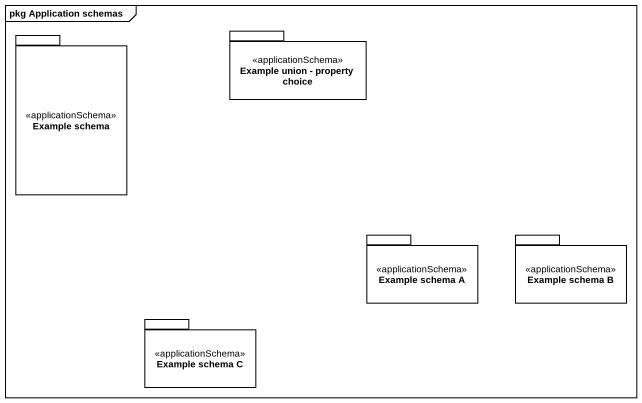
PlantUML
@startuml
mainframe pkg Application schemas
package "Example schema" as Example_schema <<applicationSchema>> {
}
package "Example union - property choice" as Example_union_property <<applicationSchema>> {
}
package "Example schema A" as Example_schema_A <<applicationSchema>> {
}
package "Example schema B" as Example_schema_B <<applicationSchema>> {
}
package "Example schema C" as Example_schema_C <<applicationSchema>> {
}
@enduml
